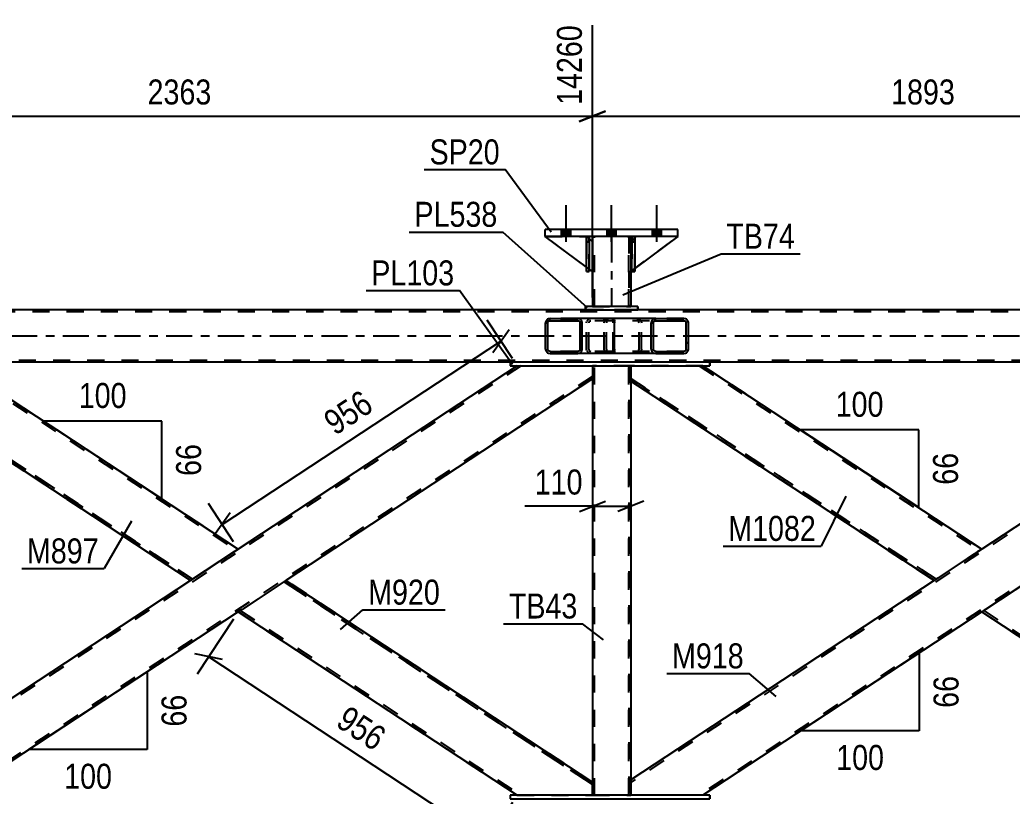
# Model space of a CAD drawing. Header units: millimetres. Extents: x -857 to 332, y -866 to -25.
# Drawn here: x -324.7 to -211.1, y -543.8 to -454.9 of the extents above; entities that cross this region are included whole.
import ezdxf

# ---------------------------------------------------------------- set-up
doc = ezdxf.new("R2010")
doc.units = ezdxf.units.MM
doc.linetypes.add('DXK_LINE_DOT2', pattern=[3.9198, 1.9599, -1.9599])
doc.linetypes.add('DXK_LINE_DOT3', pattern=[5.9187, 2.979, -0.9799, 0.9799, -0.9799])
doc.styles.add('Arial Narrow', font='ARIALN.TTF', dxfattribs={"height": 0.2})

# ---------------------------------------------------------------- blocks, each defined once
blk = doc.blocks.new('Part-570388934-8728 - 8534')
at = {"linetype": 'Continuous'}
h = blk.add_hatch(dxfattribs=at)
h.set_pattern_fill('', scale=0.7, style=0, pattern_type=0)
h.set_pattern_definition([(45, (-264.5045, -492.8504), (-1.57154, 1.57154), [])])
h.paths.add_polyline_path([(-264.54, -492.67), (-264.5, -492.85), (-264.4, -493.01), (-264.23, -493.11), (-264.04, -493.15), (-260.85, -493.15), (-260.66, -493.11), (-260.49, -493.01), (-260.38, -492.85), (-260.35, -492.67), (-260.35, -489.63), (-260.38, -489.44), (-260.49, -489.29), (-260.66, -489.18), (-260.85, -489.15), (-264.04, -489.15), (-264.23, -489.18), (-264.4, -489.29), (-264.5, -489.44), (-264.54, -489.63)])
h.paths.add_polyline_path([(-264.27, -489.53), (-264.22, -489.46), (-264.14, -489.4), (-264.04, -489.39), (-260.85, -489.39), (-260.75, -489.4), (-260.67, -489.46), (-260.62, -489.53), (-260.6, -489.63), (-260.6, -492.67), (-260.62, -492.76), (-260.67, -492.84), (-260.75, -492.89), (-260.85, -492.91), (-264.04, -492.91), (-264.14, -492.89), (-264.22, -492.84), (-264.27, -492.76), (-264.29, -492.67), (-264.29, -489.63)])
at = {"color": 2, "linetype": 'Continuous'}
for p, q in [((-264.5, -489.44), (-264.54, -489.63)), ((-264.54, -492.67), (-264.54, -489.63)), ((-264.29, -489.63), (-264.27, -489.53)), ((-264.29, -492.67), (-264.29, -489.63)), ((-264.27, -489.53), (-264.22, -489.46)), ((-264.04, -489.15), (-264.23, -489.18)), ((-264.22, -489.46), (-264.14, -489.4)), ((-264.14, -489.4), (-264.04, -489.39)), ((-264.04, -489.15), (-260.85, -489.15)), ((-264.04, -489.39), (-260.85, -489.39)), ((-256.94, -489.15), (-260.85, -489.15)), ((-260.66, -489.18), (-260.85, -489.15)), ((-260.85, -489.39), (-260.75, -489.4)), ((-260.75, -489.4), (-260.67, -489.46)), ((-260.67, -489.46), (-260.62, -489.53)), ((-260.62, -489.53), (-260.6, -489.63)), ((-260.6, -492.67), (-260.6, -489.63)), ((-260.35, -489.63), (-260.38, -489.44)), ((-260.35, -492.67), (-260.35, -489.63)), ((-256.94, -489.15), (-256.84, -489.18)), ((-256.84, -489.18), (-256.75, -489.29)), ((-256.75, -489.29), (-256.69, -489.44)), ((-256.69, -489.44), (-256.67, -489.63)), ((-256.67, -492.67), (-256.67, -489.63)), ((-264.54, -492.67), (-264.5, -492.85)), ((-264.27, -492.76), (-264.29, -492.67)), ((-264.22, -492.84), (-264.27, -492.76)), ((-264.23, -493.11), (-264.04, -493.15)), ((-264.14, -492.89), (-264.22, -492.84)), ((-264.04, -492.91), (-264.14, -492.89)), ((-264.04, -492.91), (-260.85, -492.91)), ((-260.75, -492.89), (-260.85, -492.91)), ((-260.85, -493.15), (-260.66, -493.11)), ((-260.67, -492.84), (-260.75, -492.89)), ((-260.62, -492.76), (-260.67, -492.84)), ((-260.6, -492.67), (-260.62, -492.76)), ((-260.38, -492.85), (-260.35, -492.67)), ((-256.84, -493.11), (-256.94, -493.15)), ((-256.75, -493.01), (-256.84, -493.11)), ((-256.69, -492.85), (-256.75, -493.01)), ((-256.67, -492.67), (-256.69, -492.85)), ((-264.04, -493.15), (-260.85, -493.15)), ((-256.94, -493.15), (-260.85, -493.15))]:
    blk.add_line(p, q, dxfattribs=at)
at = {"color": 7, "linetype": 'DXK_LINE_DOT2'}
for p, q in [((-260.85, -489.15), (-264.04, -489.15)), ((-256.94, -489.39), (-264.04, -489.39)), ((-259.85, -489.63), (-259.81, -489.44)), ((-259.85, -492.67), (-259.85, -489.63)), ((-259.58, -489.53), (-259.6, -489.63)), ((-259.6, -492.67), (-259.6, -489.63)), ((-259.53, -489.46), (-259.58, -489.53)), ((-259.54, -489.18), (-259.35, -489.15)), ((-259.53, -489.46), (-259.5, -489.44)), ((-259.5, -489.44), (-259.44, -489.4)), ((-259.44, -489.4), (-259.35, -489.39)), ((-257.84, -489.39), (-257.84, -489.15)), ((-256.89, -489.4), (-256.94, -489.39)), ((-256.85, -489.46), (-256.89, -489.4)), ((-256.82, -489.53), (-256.85, -489.46)), ((-256.81, -489.63), (-256.82, -489.53)), ((-256.81, -492.67), (-256.81, -489.63)), ((-256.94, -492.91), (-264.04, -492.91)), ((-259.81, -492.85), (-259.85, -492.67)), ((-259.6, -492.67), (-259.58, -492.76)), ((-259.58, -492.76), (-259.53, -492.84)), ((-259.35, -493.15), (-259.54, -493.11)), ((-259.53, -492.84), (-259.5, -492.85)), ((-259.5, -492.85), (-259.44, -492.89)), ((-259.44, -492.89), (-259.35, -492.91)), ((-257.84, -493.15), (-257.84, -492.91)), ((-256.94, -492.91), (-256.89, -492.89)), ((-256.89, -492.89), (-256.85, -492.84)), ((-256.85, -492.84), (-256.82, -492.76)), ((-256.82, -492.76), (-256.81, -492.67)), ((-260.85, -493.15), (-264.04, -493.15))]:
    blk.add_line(p, q, dxfattribs=at)
at = {"color": 2, "linetype": 'Continuous'}
for centre, start, end in [((-264.05, -489.64), 111.1513, 156.1048), ((-260.84, -489.64), 23.8952, 68.8487), ((-264.05, -492.65), 203.8952, 248.8487), ((-260.84, -492.65), 291.1513, 336.1048)]:
    blk.add_arc(centre, 0.492, start, end, dxfattribs=at)
at = {"color": 7, "linetype": 'DXK_LINE_DOT2'}
for centre, start, end in [((-259.36, -489.64), 111.1513, 156.1048), ((-259.36, -492.65), 203.8952, 248.8487)]:
    blk.add_arc(centre, 0.492, start, end, dxfattribs=at)
blk = doc.blocks.new('Part-570388934-8594 - 8534')
at = {"color": 7, "linetype": 'DXK_LINE_DOT2'}
for p, q in [((-182.22, -494.55), (-254.78, -542.27)), ((-172.18, -494.55), (-246.97, -543.75)), ((-171.74, -494.55), (-182.66, -494.55)), ((-182.66, -494.55), (-182.66, -494.55)), ((-171.74, -494.55), (-171.74, -494.55)), ((-171.74, -494.55), (-171.74, -494.55)), ((-214.6, -515.56), (-220.06, -519.15)), ((-209.14, -519.15), (-214.6, -522.74)), ((-254.78, -541.99), (-254.78, -543.75)), ((-246.54, -543.75), (-254.78, -543.75)), ((-246.54, -543.75), (-246.54, -543.75))]:
    blk.add_line(p, q, dxfattribs=at)
at = {"color": 2, "linetype": 'Continuous'}
for p, q in [((-182.66, -494.55), (-214.6, -515.56)), ((-171.74, -494.55), (-209.14, -519.15)), ((-220.06, -519.15), (-254.78, -541.99)), ((-214.6, -522.74), (-246.54, -543.75)), ((-254.78, -541.99), (-254.78, -543.75))]:
    blk.add_line(p, q, dxfattribs=at)
blk = doc.blocks.new('Part-570388934-8720 - 8534')
at = {"color": 2, "linetype": 'Continuous'}
for p, q in [((-294.27, -519.15), (-299.3, -522.45)), ((-294.27, -519.15), (-294.27, -519.15)), ((-294.27, -519.15), (-259.18, -542.23)), ((-299.46, -522.56), (-299.73, -522.74)), ((-299.3, -522.45), (-299.46, -522.56)), ((-299.73, -522.74), (-299.73, -522.74)), ((-299.73, -522.74), (-267.8, -543.75)), ((-259.18, -542.23), (-259.18, -542.23)), ((-259.18, -542.23), (-259.18, -543.75))]:
    blk.add_line(p, q, dxfattribs=at)
at = {"color": 7, "linetype": 'DXK_LINE_DOT2'}
for p, q in [((-294.27, -519.15), (-294.27, -519.15)), ((-259.18, -542.23), (-294.27, -519.15)), ((-259.18, -542.52), (-294.49, -519.29)), ((-294.49, -519.29), (-259.18, -542.52)), ((-299.5, -522.58), (-299.61, -522.65)), ((-299.51, -522.59), (-299.5, -522.58)), ((-299.51, -522.59), (-267.36, -543.75)), ((-299.51, -522.59), (-299.51, -522.59)), ((-299.51, -522.59), (-267.36, -543.75)), ((-299.73, -522.74), (-267.8, -543.75)), ((-259.18, -543.75), (-259.18, -542.23)), ((-259.18, -542.59), (-259.18, -542.52)), ((-259.18, -542.52), (-259.18, -542.52)), ((-267.8, -543.75), (-259.18, -543.75))]:
    blk.add_line(p, q, dxfattribs=at)
blk = doc.blocks.new('Bolt-570388934-8743 - 8534')
at = {"linetype": 'Continuous'}
for points in [[(-262.71, -479.75), (-261.67, -479.75), (-261.67, -478.95), (-262.71, -478.95)], [(-262.71, -479.75), (-261.67, -479.75), (-261.67, -478.95), (-262.71, -478.95)], [(-262.71, -479.75), (-261.67, -479.75), (-261.67, -478.95), (-262.71, -478.95)], [(-257.51, -479.75), (-256.47, -479.75), (-256.47, -478.95), (-257.51, -478.95)], [(-257.51, -479.75), (-256.47, -479.75), (-256.47, -478.95), (-257.51, -478.95)], [(-252.31, -479.75), (-251.27, -479.75), (-251.27, -478.95), (-252.31, -478.95)], [(-252.31, -479.75), (-251.27, -479.75), (-251.27, -478.95), (-252.31, -478.95)], [(-252.31, -479.75), (-251.27, -479.75), (-251.27, -478.95), (-252.31, -478.95)]]:
    blk.add_hatch(color=1, dxfattribs=at).paths.add_polyline_path(points)
at = {"color": 1, "linetype": 'Continuous'}
for p, q in [((-262.19, -480.35), (-262.19, -476.15)), ((-262.19, -480.35), (-262.19, -476.15)), ((-262.19, -480.35), (-262.19, -476.15)), ((-256.99, -480.35), (-256.99, -476.15)), ((-256.99, -480.35), (-256.99, -476.15)), ((-251.79, -480.35), (-251.79, -476.15)), ((-251.79, -480.35), (-251.79, -476.15)), ((-251.79, -480.35), (-251.79, -476.15)), ((-262.71, -479.75), (-262.71, -478.95)), ((-262.71, -479.75), (-262.71, -478.95)), ((-262.71, -479.75), (-262.71, -478.95)), ((-261.67, -479.75), (-261.67, -478.95)), ((-261.67, -479.75), (-261.67, -478.95)), ((-261.67, -479.75), (-261.67, -478.95)), ((-257.51, -479.75), (-257.51, -478.95)), ((-257.51, -479.75), (-257.51, -478.95)), ((-256.47, -479.75), (-256.47, -478.95)), ((-256.47, -479.75), (-256.47, -478.95)), ((-252.31, -479.75), (-252.31, -478.95)), ((-252.31, -479.75), (-252.31, -478.95)), ((-252.31, -479.75), (-252.31, -478.95)), ((-251.27, -479.75), (-251.27, -478.95)), ((-251.27, -479.75), (-251.27, -478.95)), ((-251.27, -479.75), (-251.27, -478.95))]:
    blk.add_line(p, q, dxfattribs=at)
blk = doc.blocks.new('Part-570388934-8629 - 8534')
at = {"color": 2, "linetype": 'Continuous'}
for p, q in [((-254.78, -494.55), (-254.78, -496.31)), ((-246.54, -494.55), (-214.6, -515.56)), ((-220.06, -519.15), (-254.78, -496.31)), ((-254.78, -496.31), (-254.78, -496.31)), ((-215.04, -515.84), (-220.06, -519.15)), ((-214.63, -515.58), (-215.04, -515.84)), ((-214.63, -515.58), (-214.6, -515.56)), ((-214.6, -515.56), (-214.6, -515.56)), ((-220.06, -519.15), (-220.06, -519.15))]:
    blk.add_line(p, q, dxfattribs=at)
at = {"color": 7, "linetype": 'DXK_LINE_DOT2'}
for p, q in [((-254.78, -494.55), (-254.78, -496.31)), ((-246.54, -494.55), (-254.78, -494.55)), ((-246.97, -494.55), (-214.82, -515.7)), ((-246.97, -494.55), (-214.82, -515.7)), ((-246.54, -494.55), (-214.6, -515.56)), ((-254.78, -496.02), (-219.84, -519)), ((-219.84, -519), (-254.78, -496.02)), ((-254.78, -496.02), (-254.78, -496.02)), ((-254.78, -496.31), (-220.06, -519.15)), ((-215.04, -515.84), (-214.73, -515.64)), ((-214.82, -515.7), (-215.04, -515.84)), ((-214.82, -515.7), (-214.82, -515.7)), ((-214.6, -515.56), (-214.6, -515.56)), ((-219.84, -519), (-219.82, -518.99)), ((-219.84, -519), (-219.84, -519)), ((-219.82, -518.99), (-219.62, -518.86))]:
    blk.add_line(p, q, dxfattribs=at)
blk = doc.blocks.new('Part-570388934-8634 - 8534')
at = {"color": 7, "linetype": 'DXK_LINE_DOT2'}
for p, q in [((-254.78, -494.55), (-259.18, -494.55)), ((-259.18, -494.55), (-259.18, -496.06)), ((-259.18, -494.55), (-259.18, -543.75)), ((-258.94, -543.75), (-258.94, -494.55)), ((-258.94, -543.75), (-258.94, -494.55)), ((-255.02, -543.75), (-255.02, -494.55)), ((-255.02, -494.55), (-255.02, -543.75)), ((-254.78, -494.55), (-254.78, -496.31)), ((-254.78, -494.55), (-254.78, -543.75)), ((-254.78, -541.98), (-254.78, -543.75)), ((-259.18, -542.23), (-259.18, -543.75)), ((-259.18, -543.75), (-254.78, -543.75))]:
    blk.add_line(p, q, dxfattribs=at)
at = {"color": 2, "linetype": 'Continuous'}
for p, q in [((-259.18, -496.06), (-259.18, -542.23)), ((-254.78, -496.31), (-254.78, -541.98))]:
    blk.add_line(p, q, dxfattribs=at)
blk = doc.blocks.new('Part-570388934-8715 - 8534')
at = {"color": 7, "linetype": 'DXK_LINE_DOT2'}
for p, q in [((-267.36, -494.55), (-342.15, -543.75)), ((-267.79, -494.55), (-259.18, -494.55)), ((-267.79, -494.55), (-267.79, -494.55)), ((-259.18, -494.55), (-259.18, -496.06)), ((-259.18, -495.77), (-332.11, -543.75)), ((-259.18, -496.06), (-259.18, -496.06)), ((-299.73, -515.56), (-305.19, -519.15)), ((-294.27, -519.15), (-299.73, -522.74)), ((-342.3, -543.56), (-342.59, -543.75)), ((-342.59, -543.75), (-342.59, -543.75)), ((-342.59, -543.75), (-331.67, -543.75))]:
    blk.add_line(p, q, dxfattribs=at)
at = {"color": 2, "linetype": 'Continuous'}
for p, q in [((-267.79, -494.55), (-299.73, -515.56)), ((-259.18, -494.55), (-259.18, -496.06)), ((-259.18, -496.06), (-294.27, -519.15)), ((-305.19, -519.15), (-342.3, -543.56)), ((-299.73, -522.74), (-331.67, -543.75))]:
    blk.add_line(p, q, dxfattribs=at)
blk = doc.blocks.new('Part-570388934-8878 - 8534')
at = {"color": 7, "linetype": 'DXK_LINE_DOT2'}
for p, q in [((-259.86, -480.35), (-259.86, -479.75)), ((-259.86, -479.75), (-259.86, -479.75)), ((-259.86, -479.75), (-259.86, -483.75)), ((-259.86, -479.75), (-259.54, -479.75)), ((-259.86, -483.75), (-259.86, -480.35)), ((-259.86, -480.35), (-259.54, -480.35)), ((-259.54, -479.75), (-259.54, -480.35)), ((-259.54, -483.75), (-259.54, -479.75)), ((-259.54, -480.35), (-259.54, -483.75)), ((-259.86, -483.75), (-259.54, -483.75))]:
    blk.add_line(p, q, dxfattribs=at)
blk = doc.blocks.new('Part-570388934-8879 - 8534')
at = {"color": 2, "linetype": 'Continuous'}
for p, q in [((-254.34, -479.75), (-254.66, -479.75)), ((-254.66, -483.75), (-254.66, -479.75)), ((-254.34, -479.75), (-254.34, -479.75)), ((-254.34, -479.75), (-254.34, -483.75)), ((-254.34, -483.75), (-254.66, -483.75))]:
    blk.add_line(p, q, dxfattribs=at)
at = {"color": 7, "linetype": 'DXK_LINE_DOT2'}
for p, q in [((-254.66, -479.75), (-254.66, -480.35)), ((-254.34, -480.35), (-254.66, -480.35)), ((-254.66, -480.35), (-254.66, -483.75)), ((-254.34, -480.35), (-254.34, -479.75)), ((-254.34, -483.75), (-254.34, -480.35))]:
    blk.add_line(p, q, dxfattribs=at)
blk = doc.blocks.new('Part-570388934-8880 - 8534')
at = {"color": 2, "linetype": 'Continuous'}
for p, q in [((-259.54, -479.75), (-259.86, -479.75)), ((-259.86, -483.75), (-259.86, -479.75)), ((-259.54, -479.75), (-259.54, -479.75)), ((-259.54, -479.75), (-259.54, -483.75)), ((-259.54, -483.75), (-259.86, -483.75))]:
    blk.add_line(p, q, dxfattribs=at)
at = {"color": 7, "linetype": 'DXK_LINE_DOT2'}
for p, q in [((-259.86, -479.75), (-259.86, -480.35)), ((-259.54, -480.35), (-259.86, -480.35)), ((-259.86, -480.35), (-259.86, -483.75)), ((-259.54, -480.35), (-259.54, -479.75)), ((-259.54, -483.75), (-259.54, -480.35))]:
    blk.add_line(p, q, dxfattribs=at)
blk = doc.blocks.new('Part-570388934-8925 - 8534')
at = {"color": 7, "linetype": 'DXK_LINE_DOT2'}
for p, q in [((-254.19, -479.75), (-254.79, -480.35)), ((-254.79, -483.75), (-249.39, -479.75)), ((-254.79, -480.35), (-254.19, -479.75)), ((-254.79, -480.35), (-254.79, -483.75)), ((-254.79, -480.35), (-254.79, -480.35)), ((-254.79, -480.35), (-254.79, -483.75)), ((-249.39, -479.75), (-254.19, -479.75))]:
    blk.add_line(p, q, dxfattribs=at)
blk = doc.blocks.new('Part-570388934-8926 - 8534')
at = {"color": 7, "linetype": 'DXK_LINE_DOT2'}
for p, q in [((-254.79, -480.35), (-254.19, -479.75)), ((-254.79, -480.35), (-254.79, -483.75)), ((-254.34, -479.9), (-254.66, -480.22)), ((-249.39, -479.75), (-254.19, -479.75)), ((-254.79, -483.75), (-254.34, -483.42))]:
    blk.add_line(p, q, dxfattribs=at)
at = {"color": 2, "linetype": 'Continuous'}
for p, q in [((-254.66, -480.22), (-254.79, -480.35)), ((-254.79, -480.35), (-254.79, -483.75)), ((-254.79, -480.35), (-254.79, -480.35)), ((-254.19, -479.75), (-254.34, -479.9)), ((-249.39, -479.75), (-254.34, -483.42)), ((-254.66, -483.65), (-254.79, -483.75))]:
    blk.add_line(p, q, dxfattribs=at)
blk = doc.blocks.new('Part-570388934-8928 - 8534')
at = {"color": 2, "linetype": 'Continuous'}
for p, q in [((-259.86, -483.25), (-264.59, -479.75)), ((-259.19, -480.35), (-259.54, -479.99)), ((-259.19, -480.35), (-259.19, -483.75)), ((-259.19, -483.75), (-259.54, -483.48))]:
    blk.add_line(p, q, dxfattribs=at)
at = {"color": 7, "linetype": 'DXK_LINE_DOT2'}
for p, q in [((-259.79, -479.75), (-264.59, -479.75)), ((-259.54, -479.99), (-259.79, -479.75)), ((-259.54, -483.48), (-259.86, -483.25))]:
    blk.add_line(p, q, dxfattribs=at)
blk = doc.blocks.new('Part-570388934-8933 - 8534')
at = {"color": 2, "linetype": 'Continuous'}
for p, q in [((-264.59, -479.75), (-264.59, -478.95)), ((-249.39, -478.95), (-264.59, -478.95)), ((-249.39, -479.75), (-249.39, -478.95)), ((-249.39, -479.75), (-264.59, -479.75))]:
    blk.add_line(p, q, dxfattribs=at)
at = {"color": 7, "linetype": 'DXK_LINE_DOT2'}
for p, q in [((-264.59, -479.75), (-264.59, -478.95)), ((-249.39, -479.75), (-249.39, -478.95))]:
    blk.add_line(p, q, dxfattribs=at)
blk = doc.blocks.new('Part-570388934-9076 - 8534')
at = {"color": 2, "linetype": 'Continuous'}
for p, q in [((-259.99, -488.15), (-259.99, -487.75)), ((-259.99, -487.75), (-259.99, -487.75)), ((-253.99, -487.75), (-259.99, -487.75)), ((-259.99, -488.15), (-259.99, -488.15)), ((-259.99, -488.15), (-253.99, -488.15)), ((-253.99, -487.75), (-253.99, -488.15))]:
    blk.add_line(p, q, dxfattribs=at)
at = {"color": 7, "linetype": 'DXK_LINE_DOT2'}
for p, q in [((-259.99, -487.75), (-259.99, -488.15)), ((-253.99, -487.75), (-253.99, -487.75)), ((-253.99, -488.15), (-253.99, -487.75)), ((-253.99, -488.15), (-253.99, -488.15))]:
    blk.add_line(p, q, dxfattribs=at)
blk = doc.blocks.new('Part-570388934-8955 - 8534')
at = {"color": 7, "linetype": 'DXK_LINE_DOT2'}
for p, q in [((-259.19, -483.75), (-264.59, -479.75)), ((-264.59, -479.75), (-259.79, -479.75)), ((-259.79, -479.75), (-259.19, -480.35)), ((-259.19, -480.35), (-259.19, -483.75))]:
    blk.add_line(p, q, dxfattribs=at)
blk = doc.blocks.new('Part-570388934-8965 - 8534')
at = {"color": 7, "linetype": 'DXK_LINE_DOT2'}
for p, q in [((-254.66, -480.35), (-254.66, -479.75)), ((-254.66, -479.75), (-254.66, -479.75)), ((-254.66, -479.75), (-254.66, -483.75)), ((-254.66, -479.75), (-254.34, -479.75)), ((-254.66, -483.75), (-254.66, -480.35)), ((-254.66, -480.35), (-254.34, -480.35)), ((-254.34, -479.75), (-254.34, -480.35)), ((-254.34, -483.75), (-254.34, -479.75)), ((-254.34, -480.35), (-254.34, -483.75)), ((-254.66, -483.75), (-254.34, -483.75))]:
    blk.add_line(p, q, dxfattribs=at)
blk = doc.blocks.new('Part-570388934-8988 - 8534')
at = {"color": 2, "linetype": 'Continuous'}
for p, q in [((-268.6, -543.75), (-268.6, -544.15)), ((-245.74, -543.75), (-268.6, -543.75)), ((-268.6, -544.15), (-245.74, -544.15)), ((-245.74, -543.75), (-245.74, -544.15)), ((-245.74, -543.75), (-245.74, -543.75)), ((-245.74, -544.15), (-245.74, -544.15))]:
    blk.add_line(p, q, dxfattribs=at)
at = {"color": 7, "linetype": 'DXK_LINE_DOT2'}
for p, q in [((-268.6, -543.75), (-268.6, -544.15)), ((-245.74, -544.15), (-245.74, -543.75)), ((-245.74, -543.75), (-245.74, -543.75)), ((-245.74, -544.15), (-245.74, -544.15))]:
    blk.add_line(p, q, dxfattribs=at)
blk = doc.blocks.new('Part-570388934-9013 - 8534')
at = {"color": 2, "linetype": 'Continuous'}
for p, q in [((-209.14, -519.15), (-214.16, -522.45)), ((-209.14, -519.15), (-209.14, -519.15)), ((-209.14, -519.15), (-172.03, -543.56)), ((-214.33, -522.56), (-214.6, -522.74)), ((-214.16, -522.45), (-214.33, -522.56)), ((-214.6, -522.74), (-214.6, -522.74)), ((-214.6, -522.74), (-182.66, -543.75)), ((-172.06, -543.58), (-172.32, -543.75)), ((-172.31, -543.75), (-172.27, -543.71)), ((-172.27, -543.71), (-172.31, -543.75)), ((-172.03, -543.56), (-172.06, -543.58)), ((-172.03, -543.56), (-172.03, -543.56))]:
    blk.add_line(p, q, dxfattribs=at)
at = {"color": 7, "linetype": 'DXK_LINE_DOT2'}
for p, q in [((-209.14, -519.15), (-209.14, -519.15)), ((-209.14, -519.15), (-172.03, -543.56)), ((-209.36, -519.29), (-172.25, -543.7)), ((-209.36, -519.29), (-172.25, -543.7)), ((-214.36, -522.58), (-214.47, -522.65)), ((-214.38, -522.59), (-214.36, -522.58)), ((-214.38, -522.59), (-214.38, -522.59)), ((-214.38, -522.59), (-182.22, -543.75)), ((-214.38, -522.59), (-182.22, -543.75)), ((-214.6, -522.74), (-182.66, -543.75)), ((-172.31, -543.75), (-182.66, -543.75)), ((-172.32, -543.75), (-172.3, -543.73)), ((-172.16, -543.64), (-172.3, -543.73)), ((-172.27, -543.71), (-172.25, -543.7)), ((-172.25, -543.7), (-172.27, -543.71)), ((-172.25, -543.7), (-172.25, -543.7)), ((-172.03, -543.56), (-172.03, -543.56))]:
    blk.add_line(p, q, dxfattribs=at)
blk = doc.blocks.new('Part-570388934-9056 - 8534')
at = {"color": 2, "linetype": 'Continuous'}
for p, q in [((-342.3, -494.74), (-342.27, -494.72)), ((-305.19, -519.15), (-342.3, -494.74)), ((-342.3, -494.74), (-342.3, -494.74)), ((-342.27, -494.72), (-342.01, -494.55)), ((-342.07, -494.58), (-342.03, -494.55)), ((-331.67, -494.55), (-299.73, -515.56)), ((-300.17, -515.84), (-305.19, -519.15)), ((-299.77, -515.58), (-300.17, -515.84)), ((-299.77, -515.58), (-299.73, -515.56)), ((-299.73, -515.56), (-299.73, -515.56)), ((-305.19, -519.15), (-305.19, -519.15))]:
    blk.add_line(p, q, dxfattribs=at)
at = {"color": 7, "linetype": 'DXK_LINE_DOT2'}
for p, q in [((-342.27, -494.72), (-342.3, -494.74)), ((-342.3, -494.74), (-305.19, -519.15)), ((-342.03, -494.56), (-342.27, -494.72)), ((-304.97, -519), (-342.08, -494.59)), ((-342.08, -494.59), (-342.08, -494.59)), ((-342.08, -494.59), (-304.97, -519)), ((-342.07, -494.58), (-342.03, -494.55)), ((-331.67, -494.55), (-342.03, -494.55)), ((-342.01, -494.55), (-342.03, -494.56)), ((-332.11, -494.55), (-299.95, -515.7)), ((-332.11, -494.55), (-299.95, -515.7)), ((-331.67, -494.55), (-299.73, -515.56)), ((-300.17, -515.84), (-299.86, -515.64)), ((-299.95, -515.7), (-300.17, -515.84)), ((-299.95, -515.7), (-299.95, -515.7)), ((-299.73, -515.56), (-299.73, -515.56)), ((-304.97, -519), (-304.96, -518.99)), ((-304.97, -519), (-304.97, -519)), ((-304.96, -518.99), (-304.76, -518.86))]:
    blk.add_line(p, q, dxfattribs=at)
blk = doc.blocks.new('Part-570388934-9071 - 8534')
at = {"color": 2, "linetype": 'Continuous'}
for p, q in [((-259.19, -479.75), (-259.19, -480.35)), ((-254.79, -479.75), (-254.79, -480.35)), ((-259.19, -483.75), (-259.19, -487.75)), ((-254.79, -483.75), (-254.79, -487.75))]:
    blk.add_line(p, q, dxfattribs=at)
at = {"color": 7, "linetype": 'DXK_LINE_DOT2'}
for p, q in [((-254.79, -479.75), (-259.19, -479.75)), ((-259.19, -479.75), (-259.19, -487.75)), ((-259.19, -480.35), (-259.19, -483.75)), ((-258.95, -487.75), (-258.95, -479.75)), ((-258.95, -487.75), (-258.95, -479.75)), ((-255.03, -487.75), (-255.03, -479.75)), ((-255.03, -479.75), (-255.03, -487.75)), ((-254.79, -479.75), (-254.79, -487.75)), ((-254.79, -480.35), (-254.79, -483.75)), ((-259.19, -487.75), (-254.79, -487.75))]:
    blk.add_line(p, q, dxfattribs=at)
at = {"color": 7, "linetype": 'DXK_LINE_DOT3'}
blk.add_line((-256.99, -479.75), (-256.99, -487.75), dxfattribs=at)
blk = doc.blocks.new('Part-570388934-9105 - 8534')
at = {"color": 7, "linetype": 'DXK_LINE_DOT2'}
for p, q in [((-109.68, -488.39), (-787.4, -488.39)), ((-109.68, -488.15), (-685.47, -488.15)), ((-253.99, -488.15), (-259.99, -488.15)), ((-787.4, -493.91), (-109.68, -493.91)), ((-109.68, -494.15), (-779.4, -494.15)), ((-245.74, -494.15), (-268.59, -494.15))]:
    blk.add_line(p, q, dxfattribs=at)
at = {"color": 2, "linetype": 'Continuous'}
for p, q in [((-259.99, -488.15), (-509.2, -488.15)), ((-113.68, -488.15), (-253.99, -488.15)), ((-268.59, -494.15), (-330.87, -494.15)), ((-183.46, -494.15), (-245.74, -494.15))]:
    blk.add_line(p, q, dxfattribs=at)
at = {"color": 7, "linetype": 'DXK_LINE_DOT3'}
blk.add_line((-109.68, -491.15), (-787.4, -491.15), dxfattribs=at)
blk = doc.blocks.new('Part-570388934-9130 - 8534')
at = {"linetype": 'Continuous'}
h = blk.add_hatch(dxfattribs=at)
h.set_pattern_fill('', scale=0.7, style=0, pattern_type=0)
h.set_pattern_definition([(45, (-252.4134, -492.8504), (-1.57154, 1.57154), [])])
h.paths.add_polyline_path([(-252.45, -492.67), (-252.41, -492.85), (-252.3, -493.01), (-252.14, -493.11), (-251.94, -493.15), (-248.71, -493.15), (-248.51, -493.11), (-248.35, -493.01), (-248.23, -492.85), (-248.2, -492.67), (-248.2, -489.63), (-248.23, -489.44), (-248.35, -489.29), (-248.51, -489.18), (-248.71, -489.15), (-251.94, -489.15), (-252.14, -489.18), (-252.3, -489.29), (-252.41, -489.44), (-252.45, -489.63)])
h.paths.add_polyline_path([(-252.18, -489.53), (-252.12, -489.46), (-252.04, -489.4), (-251.94, -489.39), (-248.71, -489.39), (-248.61, -489.4), (-248.53, -489.46), (-248.47, -489.53), (-248.45, -489.63), (-248.45, -492.67), (-248.47, -492.76), (-248.53, -492.84), (-248.61, -492.89), (-248.71, -492.91), (-251.94, -492.91), (-252.04, -492.89), (-252.12, -492.84), (-252.18, -492.76), (-252.2, -492.67), (-252.2, -489.63)])
at = {"color": 7, "linetype": 'DXK_LINE_DOT2'}
for p, q in [((-257.84, -489.63), (-257.8, -489.44)), ((-257.84, -492.67), (-257.84, -489.63)), ((-257.56, -489.53), (-257.58, -489.63)), ((-257.58, -492.67), (-257.58, -489.63)), ((-257.51, -489.46), (-257.56, -489.53)), ((-257.52, -489.18), (-257.33, -489.15)), ((-257.42, -489.4), (-257.51, -489.46)), ((-257.33, -489.39), (-257.42, -489.4)), ((-256.94, -489.15), (-257.33, -489.15)), ((-248.71, -489.39), (-257.33, -489.39)), ((-254.09, -489.15), (-253.9, -489.18)), ((-253.99, -489.4), (-254.09, -489.39)), ((-253.91, -489.46), (-253.99, -489.4)), ((-253.86, -489.53), (-253.91, -489.46)), ((-253.84, -489.63), (-253.86, -489.53)), ((-253.84, -492.67), (-253.84, -489.63)), ((-253.62, -489.44), (-253.58, -489.63)), ((-253.58, -492.67), (-253.58, -489.63)), ((-248.71, -489.15), (-251.94, -489.15)), ((-257.8, -492.85), (-257.84, -492.67)), ((-257.58, -492.67), (-257.56, -492.76)), ((-257.56, -492.76), (-257.51, -492.84)), ((-257.33, -493.15), (-257.52, -493.11)), ((-257.51, -492.84), (-257.42, -492.89)), ((-257.42, -492.89), (-257.33, -492.91)), ((-248.71, -492.91), (-257.33, -492.91)), ((-254.09, -492.91), (-253.99, -492.89)), ((-253.9, -493.11), (-254.09, -493.15)), ((-253.99, -492.89), (-253.91, -492.84)), ((-253.91, -492.84), (-253.86, -492.76)), ((-253.86, -492.76), (-253.84, -492.67)), ((-253.58, -492.67), (-253.62, -492.85)), ((-256.94, -493.15), (-257.33, -493.15)), ((-248.71, -493.15), (-251.94, -493.15))]:
    blk.add_line(p, q, dxfattribs=at)
at = {"color": 2, "linetype": 'Continuous'}
for p, q in [((-251.94, -489.15), (-256.94, -489.15)), ((-252.41, -489.44), (-252.45, -489.63)), ((-252.45, -492.67), (-252.45, -489.63)), ((-252.2, -489.63), (-252.18, -489.53)), ((-252.2, -492.67), (-252.2, -489.63)), ((-252.18, -489.53), (-252.12, -489.46)), ((-251.94, -489.15), (-252.14, -489.18)), ((-252.12, -489.46), (-252.04, -489.4)), ((-252.04, -489.4), (-251.94, -489.39)), ((-251.94, -489.15), (-248.71, -489.15)), ((-251.94, -489.39), (-248.71, -489.39)), ((-248.51, -489.18), (-248.71, -489.15)), ((-248.71, -489.39), (-248.61, -489.4)), ((-248.61, -489.4), (-248.53, -489.46)), ((-248.53, -489.46), (-248.47, -489.53)), ((-248.47, -489.53), (-248.45, -489.63)), ((-248.45, -492.67), (-248.45, -489.63)), ((-248.2, -489.63), (-248.23, -489.44)), ((-248.2, -492.67), (-248.2, -489.63)), ((-252.45, -492.67), (-252.41, -492.85)), ((-252.18, -492.76), (-252.2, -492.67)), ((-252.12, -492.84), (-252.18, -492.76)), ((-252.14, -493.11), (-251.94, -493.15)), ((-252.04, -492.89), (-252.12, -492.84)), ((-251.94, -492.91), (-252.04, -492.89)), ((-251.94, -492.91), (-248.71, -492.91)), ((-248.61, -492.89), (-248.71, -492.91)), ((-248.71, -493.15), (-248.51, -493.11)), ((-248.53, -492.84), (-248.61, -492.89)), ((-248.47, -492.76), (-248.53, -492.84)), ((-248.45, -492.67), (-248.47, -492.76)), ((-248.23, -492.85), (-248.2, -492.67)), ((-251.94, -493.15), (-256.94, -493.15)), ((-251.94, -493.15), (-248.71, -493.15))]:
    blk.add_line(p, q, dxfattribs=at)
at = {"color": 7, "linetype": 'DXK_LINE_DOT2'}
for centre, start, end in [((-257.35, -489.65), 110.7583, 155.68), ((-254.07, -489.65), 24.32, 69.2417), ((-257.35, -492.65), 204.32, 249.2417), ((-254.07, -492.65), 290.7583, 335.68)]:
    blk.add_arc(centre, 0.496, start, end, dxfattribs=at)
at = {"color": 2, "linetype": 'Continuous'}
for centre, start, end in [((-251.96, -489.65), 110.7583, 155.6801), ((-248.69, -489.65), 24.3199, 69.2417), ((-251.96, -492.65), 204.3199, 249.2417), ((-248.69, -492.65), 290.7583, 335.6801)]:
    blk.add_arc(centre, 0.496, start, end, dxfattribs=at)
blk = doc.blocks.new('Part-570388934-9209 - 8534')
at = {"color": 2, "linetype": 'Continuous'}
for p, q in [((-268.59, -494.15), (-268.59, -494.55)), ((-245.74, -494.15), (-268.59, -494.15)), ((-245.74, -494.15), (-245.74, -494.55)), ((-245.74, -494.15), (-245.74, -494.15)), ((-268.59, -494.55), (-245.74, -494.55)), ((-245.74, -494.55), (-245.74, -494.55))]:
    blk.add_line(p, q, dxfattribs=at)
at = {"color": 7, "linetype": 'DXK_LINE_DOT2'}
for p, q in [((-268.59, -494.15), (-268.59, -494.55)), ((-245.74, -494.55), (-245.74, -494.15)), ((-245.74, -494.15), (-245.74, -494.15)), ((-245.74, -494.55), (-245.74, -494.55))]:
    blk.add_line(p, q, dxfattribs=at)
blk = doc.blocks.new('StraightDimension-570388934-9361 - 8534')
at = {"color": 7, "linetype": 'Continuous'}
for p, q in [((-268.34, -493.71), (-271.22, -489.34)), ((-270.58, -493.04), (-268.73, -490.39)), ((-301.59, -512.73), (-269.66, -491.72)), ((-300.28, -514.72), (-303.16, -510.34)), ((-300.67, -511.4), (-302.52, -514.05))]:
    blk.add_line(p, q, dxfattribs=at)
at = {"color": 0}
blk.add_wipeout([(-283.25, -499.76), (-285.55, -496.25), (-291.14, -499.92), (-288.83, -503.43)], dxfattribs=at)
at = {"color": 3, "style": 'Arial Narrow'}
blk.add_text('956', height=2.863, rotation=33.3347, dxfattribs=at).set_placement((-288.66, -502.6))
blk = doc.blocks.new('StraightDimension-570388934-9931 - 8534')
at = {"color": 7, "linetype": 'Continuous'}
for p, q in [((-259.19, -486.75), (-259.19, -455.54)), ((-183.46, -493.15), (-183.46, -455.54)), ((-257.69, -465.38), (-260.69, -466.58)), ((-184.96, -466.58), (-181.96, -465.38)), ((-259.19, -465.98), (-183.46, -465.98))]:
    blk.add_line(p, q, dxfattribs=at)
at = {"color": 0}
blk.add_wipeout([(-217.07, -465.23), (-217.07, -461.03), (-225.58, -461.03), (-225.58, -465.23)], dxfattribs=at)
at = {"color": 3, "style": 'Arial Narrow'}
blk.add_text('1893', height=2.863, dxfattribs=at).set_placement((-224.98, -464.63))
at = {"color": 0, "linetype": 'Continuous'}
blk.add_wipeout([(-184.06, -454.94), (-188.26, -454.94), (-188.26, -465.28), (-184.06, -465.28)], dxfattribs=at)
at = {"color": 3, "linetype": 'Continuous', "style": 'Arial Narrow'}
blk.add_text('16153', height=2.863, rotation=90.0002, dxfattribs=at).set_placement((-184.66, -464.68))
blk = doc.blocks.new('StraightDimension-570388934-10241 - 8534')
at = {"color": 7, "linetype": 'Continuous'}
for p, q in [((-300.28, -523.57), (-304.44, -529.89)), ((-301.54, -528.21), (-304.7, -527.56)), ((-303.12, -527.88), (-271.18, -548.89)), ((-268.34, -544.58), (-272.5, -550.9)), ((-272.76, -548.57), (-269.6, -549.22))]:
    blk.add_line(p, q, dxfattribs=at)
at = {"color": 0}
blk.add_wipeout([(-283.94, -539.6), (-281.64, -536.09), (-287.22, -532.42), (-289.53, -535.92)], dxfattribs=at)
at = {"color": 3, "style": 'Arial Narrow'}
blk.add_text('956', height=2.863, rotation=-33.3347, dxfattribs=at).set_placement((-288.7, -535.75))
blk = doc.blocks.new('AngleDimension-570388934-23788 - 8534')
at = {"color": 7, "linetype": 'Continuous'}
for p, q in [((-232.46, -503.81), (-235.36, -501.9)), ((-221.82, -501.9), (-235.36, -501.9)), ((-221.82, -510.8), (-235.36, -501.9)), ((-221.82, -510.8), (-221.82, -501.9))]:
    blk.add_line(p, q, dxfattribs=at)
at = {"color": 0}
for points in [[(-225.25, -501), (-225.25, -496.8), (-231.93, -496.8), (-231.93, -501)], [(-216.72, -503.93), (-220.92, -503.93), (-220.92, -508.78), (-216.72, -508.78)]]:
    blk.add_wipeout(points, dxfattribs=at)
at = {"color": 3, "style": 'Arial Narrow'}
blk.add_text('100', height=2.863, dxfattribs=at).set_placement((-231.33, -500.4))
blk.add_text('66', height=2.863, rotation=90.0002, dxfattribs=at).set_placement((-217.32, -508.18))
blk = doc.blocks.new('AngleDimension-570388934-9230 - 8534')
at = {"color": 7, "linetype": 'Continuous'}
for p, q in [((-310.16, -529.6), (-323.7, -538.5)), ((-310.16, -529.6), (-310.16, -538.5)), ((-315.66, -533.21), (-323.7, -538.5)), ((-310.16, -538.5), (-323.7, -538.5))]:
    blk.add_line(p, q, dxfattribs=at)
at = {"color": 0}
for points in [[(-305.06, -531.62), (-309.26, -531.62), (-309.26, -536.48), (-305.06, -536.48)], [(-313.59, -543.6), (-313.59, -539.4), (-320.27, -539.4), (-320.27, -543.6)]]:
    blk.add_wipeout(points, dxfattribs=at)
at = {"color": 3, "style": 'Arial Narrow'}
blk.add_text('66', height=2.863, rotation=90.0002, dxfattribs=at).set_placement((-305.66, -535.88))
blk.add_text('100', height=2.863, dxfattribs=at).set_placement((-319.67, -543))
blk = doc.blocks.new('StraightDimension-570388934-9456 - 8534')
at = {"color": 7, "linetype": 'Continuous'}
for p, q in [((-259.18, -495.55), (-259.18, -513.05)), ((-254.78, -495.55), (-254.78, -513.05)), ((-260.68, -511.25), (-257.68, -510.05)), ((-253.28, -510.05), (-256.28, -511.25)), ((-259.18, -510.65), (-266.91, -510.65)), ((-259.18, -510.65), (-266.91, -510.65)), ((-259.18, -510.65), (-254.78, -510.65))]:
    blk.add_line(p, q, dxfattribs=at)
at = {"color": 0}
blk.add_wipeout([(-259.7, -509.9), (-259.7, -505.7), (-266.39, -505.7), (-266.39, -509.9)], dxfattribs=at)
at = {"color": 3, "style": 'Arial Narrow'}
blk.add_text('110', height=2.863, dxfattribs=at).set_placement((-265.79, -509.3))
blk = doc.blocks.new('StraightDimension-570388934-9941 - 8534')
at = {"color": 7, "linetype": 'Continuous'}
for p, q in [((-353.73, -493.15), (-353.73, -455.54)), ((-259.19, -486.75), (-259.19, -455.54)), ((-352.23, -465.38), (-355.23, -466.58)), ((-260.69, -466.58), (-257.69, -465.38)), ((-353.73, -465.98), (-259.19, -465.98))]:
    blk.add_line(p, q, dxfattribs=at)
at = {"color": 0}
blk.add_wipeout([(-302.2, -465.23), (-302.2, -461.03), (-310.72, -461.03), (-310.72, -465.23)], dxfattribs=at)
at = {"color": 3, "style": 'Arial Narrow'}
blk.add_text('2363', height=2.863, dxfattribs=at).set_placement((-310.12, -464.63))
at = {"color": 0, "linetype": 'Continuous'}
blk.add_wipeout([(-259.79, -454.94), (-263.99, -454.94), (-263.99, -465.28), (-259.79, -465.28)], dxfattribs=at)
at = {"color": 3, "linetype": 'Continuous', "style": 'Arial Narrow'}
blk.add_text('14260', height=2.863, rotation=90.0002, dxfattribs=at).set_placement((-260.39, -464.68))
blk = doc.blocks.new('AngleDimension-570388934-23773 - 8534')
at = {"color": 7, "linetype": 'Continuous'}
for p, q in [((-319.74, -502.39), (-322.03, -500.89)), ((-308.49, -500.89), (-322.03, -500.89)), ((-308.49, -509.79), (-322.03, -500.89)), ((-308.49, -509.79), (-308.49, -500.89))]:
    blk.add_line(p, q, dxfattribs=at)
at = {"color": 0}
for points in [[(-311.92, -499.99), (-311.92, -495.79), (-318.6, -495.79), (-318.6, -499.99)], [(-303.39, -502.92), (-307.59, -502.92), (-307.59, -507.77), (-303.39, -507.77)]]:
    blk.add_wipeout(points, dxfattribs=at)
at = {"color": 3, "style": 'Arial Narrow'}
blk.add_text('100', height=2.863, dxfattribs=at).set_placement((-318, -499.39))
blk.add_text('66', height=2.863, rotation=90.0002, dxfattribs=at).set_placement((-303.99, -507.17))
blk = doc.blocks.new('AngleDimension-570388934-23803 - 8534')
at = {"color": 7, "linetype": 'Continuous'}
for p, q in [((-221.76, -527.45), (-235.3, -536.35)), ((-221.76, -527.45), (-221.76, -536.35)), ((-230.98, -533.51), (-235.3, -536.35)), ((-221.76, -536.35), (-235.3, -536.35))]:
    blk.add_line(p, q, dxfattribs=at)
at = {"color": 0}
for points in [[(-216.66, -529.47), (-220.86, -529.47), (-220.86, -534.33), (-216.66, -534.33)], [(-225.19, -541.45), (-225.19, -537.25), (-231.87, -537.25), (-231.87, -541.45)]]:
    blk.add_wipeout(points, dxfattribs=at)
at = {"color": 3, "style": 'Arial Narrow'}
blk.add_text('66', height=2.863, rotation=90.0002, dxfattribs=at).set_placement((-217.26, -533.73))
blk.add_text('100', height=2.863, dxfattribs=at).set_placement((-231.27, -540.85))
blk = doc.blocks.new('Mark-570388934-8590 - 8534')
at = {"color": 30, "linetype": 'Continuous'}
for p in [(-250.67, -529.81), (-238.13, -532.44)]:
    blk.add_line(p, (-241.24, -529.81), dxfattribs=at)
at = {"color": 0}
blk.add_wipeout([(-241.84, -529.21), (-241.84, -526.21), (-250.07, -526.21), (-250.07, -529.21)], dxfattribs=at)
blk.add_wipeout([(-241.84, -529.21), (-241.84, -526.21), (-250.07, -526.21), (-250.07, -529.21)], dxfattribs=at)
at = {"color": 3, "style": 'Arial Narrow'}
blk.add_text('M918', height=2.863, dxfattribs=at).set_placement((-250.07, -529.21))
blk = doc.blocks.new('Mark-570388934-8716 - 8534')
at = {"color": 30, "linetype": 'Continuous'}
for p, q in [((-288.03, -524.76), (-285.46, -522.51)), ((-285.46, -522.51), (-276.04, -522.51))]:
    blk.add_line(p, q, dxfattribs=at)
at = {"color": 0}
blk.add_wipeout([(-276.64, -521.91), (-276.64, -518.91), (-284.86, -518.91), (-284.86, -521.91)], dxfattribs=at)
blk.add_wipeout([(-276.64, -521.91), (-276.64, -518.91), (-284.86, -518.91), (-284.86, -521.91)], dxfattribs=at)
at = {"color": 3, "style": 'Arial Narrow'}
blk.add_text('M920', height=2.863, dxfattribs=at).set_placement((-284.86, -521.91))
blk = doc.blocks.new('Mark-570388934-8625 - 8534')
at = {"color": 30, "linetype": 'Continuous'}
for p in [(-230.18, -509.5), (-244.23, -515.21)]:
    blk.add_line(p, (-232.98, -515.21), dxfattribs=at)
at = {"color": 0}
blk.add_wipeout([(-233.58, -514.61), (-233.58, -511.61), (-243.63, -511.61), (-243.63, -514.61)], dxfattribs=at)
blk.add_wipeout([(-233.58, -514.61), (-233.58, -511.61), (-243.63, -511.61), (-243.63, -514.61)], dxfattribs=at)
at = {"color": 3, "style": 'Arial Narrow'}
blk.add_text('M1082', height=2.863, dxfattribs=at).set_placement((-243.63, -514.61))
blk = doc.blocks.new('Mark-570388934-8630 - 8534')
at = {"color": 30, "linetype": 'Continuous'}
for p in [(-269.35, -524.1), (-257.9, -525.96)]:
    blk.add_line(p, (-260.3, -524.1), dxfattribs=at)
at = {"color": 0}
blk.add_wipeout([(-260.9, -523.5), (-260.9, -520.5), (-268.75, -520.5), (-268.75, -523.5)], dxfattribs=at)
blk.add_wipeout([(-260.9, -523.5), (-260.9, -520.5), (-268.75, -520.5), (-268.75, -523.5)], dxfattribs=at)
at = {"color": 3, "style": 'Arial Narrow'}
blk.add_text('TB43', height=2.863, dxfattribs=at).set_placement((-268.75, -523.5))
blk = doc.blocks.new('Mark-570388934-8929 - 8534')
at = {"color": 30, "linetype": 'Continuous'}
for p in [(-278.43, -472.09), (-263.91, -479.27)]:
    blk.add_line(p, (-269.19, -472.09), dxfattribs=at)
at = {"color": 0}
blk.add_wipeout([(-269.79, -471.49), (-269.79, -468.49), (-277.83, -468.49), (-277.83, -471.49)], dxfattribs=at)
blk.add_wipeout([(-269.79, -471.49), (-269.79, -468.49), (-277.83, -468.49), (-277.83, -471.49)], dxfattribs=at)
at = {"color": 3, "style": 'Arial Narrow'}
blk.add_text('SP20', height=2.863, dxfattribs=at).set_placement((-277.83, -471.49))
blk = doc.blocks.new('Mark-570388934-9072 - 8534')
at = {"color": 30, "linetype": 'Continuous'}
for p in [(-280.16, -479.24), (-259.74, -487.91)]:
    blk.add_line(p, (-269.45, -479.24), dxfattribs=at)
at = {"color": 0}
blk.add_wipeout([(-270.05, -478.64), (-270.05, -475.64), (-279.56, -475.64), (-279.56, -478.64)], dxfattribs=at)
blk.add_wipeout([(-270.05, -478.64), (-270.05, -475.64), (-279.56, -475.64), (-279.56, -478.64)], dxfattribs=at)
at = {"color": 3, "style": 'Arial Narrow'}
blk.add_text('PL538', height=2.863, dxfattribs=at).set_placement((-279.56, -478.64))
blk = doc.blocks.new('Mark-570388934-9052 - 8534')
at = {"color": 30, "linetype": 'Continuous'}
for p in [(-311.95, -512.34), (-324.53, -517.79)]:
    blk.add_line(p, (-315.1, -517.79), dxfattribs=at)
at = {"color": 0}
blk.add_wipeout([(-315.7, -517.19), (-315.7, -514.19), (-323.93, -514.19), (-323.93, -517.19)], dxfattribs=at)
blk.add_wipeout([(-315.7, -517.19), (-315.7, -514.19), (-323.93, -514.19), (-323.93, -517.19)], dxfattribs=at)
at = {"color": 3, "style": 'Arial Narrow'}
blk.add_text('M897', height=2.863, dxfattribs=at).set_placement((-323.93, -517.19))
blk = doc.blocks.new('Mark-570388934-9067 - 8534')
at = {"color": 30, "linetype": 'Continuous'}
for p, q in [((-255.69, -486.42), (-244.45, -481.75)), ((-244.45, -481.75), (-235.39, -481.75))]:
    blk.add_line(p, q, dxfattribs=at)
at = {"color": 0}
blk.add_wipeout([(-235.99, -481.15), (-235.99, -478.15), (-243.85, -478.15), (-243.85, -481.15)], dxfattribs=at)
blk.add_wipeout([(-235.99, -481.15), (-235.99, -478.15), (-243.85, -478.15), (-243.85, -481.15)], dxfattribs=at)
at = {"color": 3, "style": 'Arial Narrow'}
blk.add_text('TB74', height=2.863, dxfattribs=at).set_placement((-243.85, -481.15))
blk = doc.blocks.new('Mark-570388934-9205 - 8534')
at = {"color": 30, "linetype": 'Continuous'}
for p in [(-285.1, -485.95), (-268.35, -494.42)]:
    blk.add_line(p, (-274.39, -485.95), dxfattribs=at)
at = {"color": 0}
blk.add_wipeout([(-274.99, -485.35), (-274.99, -482.35), (-284.5, -482.35), (-284.5, -485.35)], dxfattribs=at)
blk.add_wipeout([(-274.99, -485.35), (-274.99, -482.35), (-284.5, -482.35), (-284.5, -485.35)], dxfattribs=at)
at = {"color": 3, "style": 'Arial Narrow'}
blk.add_text('PL103', height=2.863, dxfattribs=at).set_placement((-284.5, -485.35))

msp = doc.modelspace()

# ---------------------------------------------------------------- block references
for name in ['Bolt-570388934-8743 - 8534', 'Part-570388934-8933 - 8534', 'Part-570388934-8928 - 8534', 'Part-570388934-8955 - 8534', 'Part-570388934-8878 - 8534', 'Part-570388934-8880 - 8534', 'Part-570388934-9071 - 8534', 'Part-570388934-8925 - 8534', 'Part-570388934-8926 - 8534', 'Part-570388934-8879 - 8534', 'Part-570388934-8965 - 8534', 'Part-570388934-9105 - 8534', 'Part-570388934-9076 - 8534', 'Part-570388934-8728 - 8534', 'Part-570388934-9130 - 8534', 'Part-570388934-9209 - 8534', 'Part-570388934-8715 - 8534', 'Part-570388934-9056 - 8534', 'Part-570388934-8634 - 8534', 'Part-570388934-8594 - 8534', 'Part-570388934-8629 - 8534', 'Part-570388934-8720 - 8534', 'Part-570388934-9013 - 8534', 'Part-570388934-8988 - 8534']:
    msp.add_blockref(name, (0, 0))

# ---------------------------------------------------------------- next in the draw order: block references
for name in ['StraightDimension-570388934-9931 - 8534', 'StraightDimension-570388934-9361 - 8534', 'StraightDimension-570388934-9456 - 8534', 'AngleDimension-570388934-23788 - 8534', 'Mark-570388934-9052 - 8534', 'StraightDimension-570388934-10241 - 8534', 'Mark-570388934-8590 - 8534', 'AngleDimension-570388934-23803 - 8534']:
    msp.add_blockref(name, (0, 0))

# ---------------------------------------------------------------- next in the draw order: block references
for name in ['StraightDimension-570388934-9941 - 8534', 'Mark-570388934-9067 - 8534', 'AngleDimension-570388934-23773 - 8534', 'Mark-570388934-8625 - 8534', 'Mark-570388934-8716 - 8534', 'Mark-570388934-8630 - 8534', 'AngleDimension-570388934-9230 - 8534']:
    msp.add_blockref(name, (0, 0))

# ---------------------------------------------------------------- next in the draw order: block references
msp.add_blockref('Mark-570388934-8929 - 8534', (0, 0))

# ---------------------------------------------------------------- next in the draw order: block references
msp.add_blockref('Mark-570388934-9072 - 8534', (0, 0))

# ---------------------------------------------------------------- next in the draw order: block references
msp.add_blockref('Mark-570388934-9205 - 8534', (0, 0))

doc.saveas('drawing.dxf')
